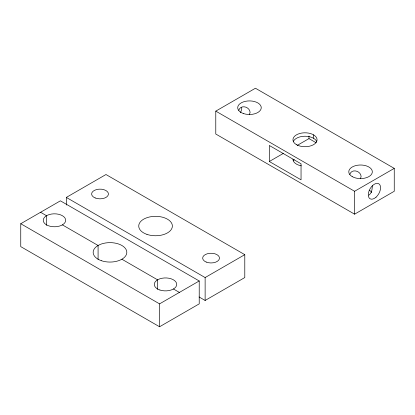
<?xml version="1.0" encoding="UTF-8"?>
<svg xmlns="http://www.w3.org/2000/svg" width="415" height="415" viewBox="0 0 415 415"><rect width="100%" height="100%" fill="white"/><g stroke="black" fill="none" stroke-linecap="round" stroke-linejoin="round"><path stroke-width="0.62" d="M372.296 185.744C372.224 189.095 371.897 193.079 368.868 195.164M238.744 110.343C240.56 104.201 249.804 106.697 250.105 112.398L249.477 114.364M349.804 174.461C351.588 168.324 360.837 170.783 361.117 176.494L360.547 178.393M20.75 223.727L60.408 200.829L199.221 280.971L199.221 303.868L159.562 326.766L20.75 246.624L20.75 223.727L159.562 303.868L199.221 280.971M66.317 205.052L66.317 197.421L105.975 174.523L244.788 254.665L244.788 277.562L205.129 300.46L199.07 296.964M215.779 111.132L255.438 88.234L394.25 168.376L394.25 191.274L354.592 214.171L215.779 134.029L215.779 111.132L354.592 191.274L394.25 168.376M269.319 161.502L301.046 179.825L301.046 163.795L269.319 145.478L269.319 161.502L283.284 153.441M297.249 145.38L308.983 138.605L316.214 142.786M66.317 197.421L205.129 277.562L244.788 254.665M40.582 212.278L46.527 215.717L46.527 225.257M62.395 224.873L98.085 245.483L98.085 259.474M121.886 259.219L157.576 279.829L157.576 289.369M173.444 288.985L179.389 292.419M354.592 191.274L354.592 214.171M313.543 134.828L313.543 138.262M308.983 136.042L308.983 138.605M205.129 277.562L205.129 300.46M159.562 303.868L159.562 326.766M241.758 107.578A8.694 5.022 -60 0 1 240.487 112.636M369.402 190.215A11.781 6.801 0 0 1 371.705 192.519M293.369 141.385A12.061 6.962 0 0 1 305.015 136.224A12.061 6.962 0 0 1 316.661 141.385M293.369 160.849A12.061 6.962 0 0 1 294.199 159.568M301.29 165.839A12.061 6.962 0 0 1 292.954 159.215M159.9 290.018A11.215 6.474 0 0 0 176.728 284.405A11.215 6.474 0 0 0 159.9 278.797A11.215 6.474 0 0 0 159.9 290.018M101.571 260.765A16.828 9.716 0 0 0 126.814 252.351A16.828 9.716 0 0 0 101.571 243.937A16.828 9.716 0 0 0 101.571 260.765M46.527 224.873A11.215 6.474 0 0 0 65.295 221.968A11.215 6.474 0 0 0 51.559 214.036A11.215 6.474 0 0 0 46.527 224.873M95.17 197.95A8.414 4.856 0 0 0 108.408 194.433A8.414 4.856 0 0 0 96.508 189.577A8.414 4.856 0 0 0 95.17 197.95M206.219 262.067A8.414 4.856 0 0 0 219.452 258.545A8.414 4.856 0 0 0 207.557 253.69A8.414 4.856 0 0 0 206.219 262.067M146.988 234.402A16.828 9.716 0 0 0 172.375 226.144A16.828 9.716 0 0 0 147.294 217.579A16.828 9.716 0 0 0 146.988 234.402M376.011 197.208A8.694 5.022 -60 0 0 378.765 183.741A8.694 5.022 -60 0 0 368.484 192.861A8.694 5.022 -60 0 0 376.011 197.208M243.589 113.591A11.781 6.801 0 0 0 261.253 107.703A11.781 6.801 0 0 0 243.589 101.815A11.781 6.801 0 0 0 243.589 113.591M352.221 176.608A11.781 6.801 0 0 0 371.928 173.563A11.781 6.801 0 0 0 357.502 165.232A11.781 6.801 0 0 0 352.221 176.608M296.486 144.674A12.061 6.962 0 0 0 316.661 141.551A12.061 6.962 0 0 0 301.892 133.028A12.061 6.962 0 0 0 296.486 144.674"/></g></svg>
